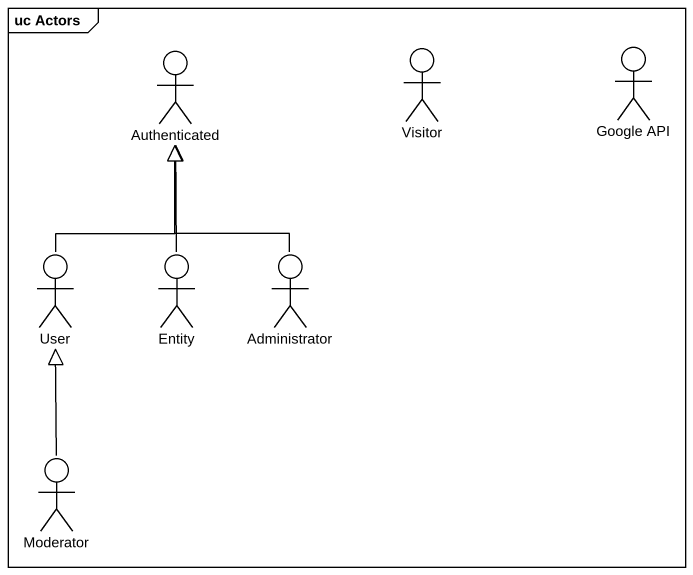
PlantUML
@startuml
mainframe uc Actors
actor Authenticated
actor Visitor
actor "Google API" as Google_API
actor User
actor "Entity" as Entity_
actor Administrator
actor Moderator
User -up-|> Authenticated
Entity_ -up-|> Authenticated
Administrator -up-|> Authenticated
Moderator -up-|> User
@enduml
